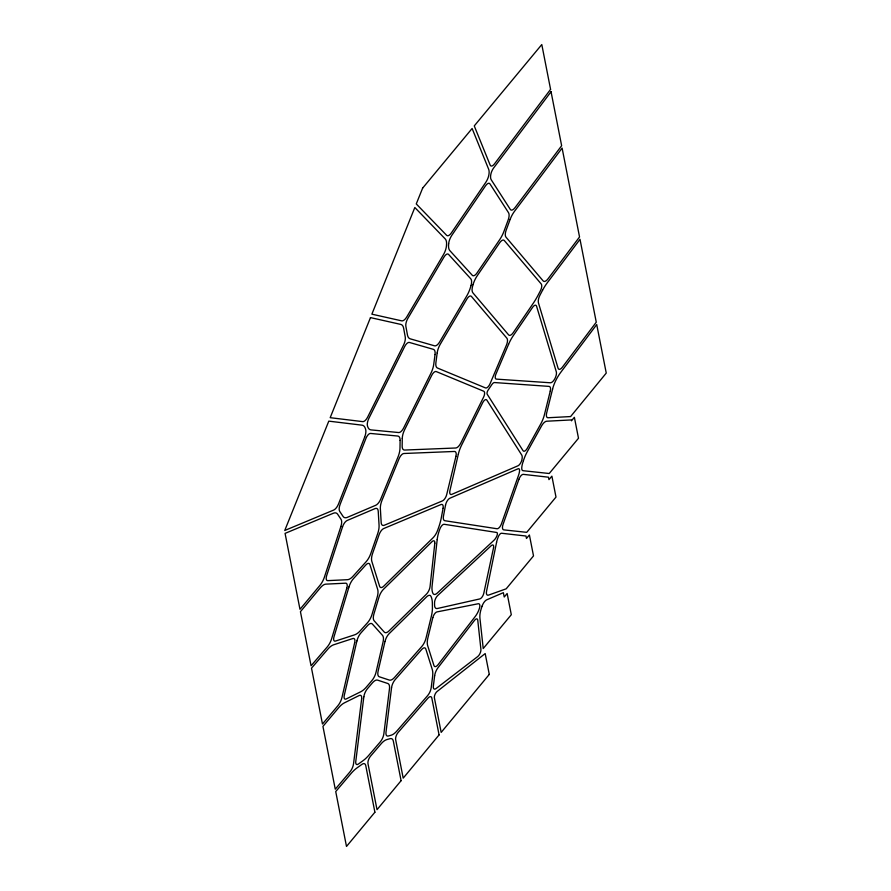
<?xml version="1.0" encoding="UTF-8"?>
<svg xmlns="http://www.w3.org/2000/svg" width="891" height="891" viewBox="0 0 891 891"><rect width="100%" height="100%" fill="white"/><g stroke="black" fill="none" stroke-linecap="round" stroke-linejoin="round"><path stroke-width="1.34" d="M400.115 440.377L399.981 448.318A14.434 6.348 -65.4 0 1 397.943 457.139L380.747 499.027A7.819 3.441 -65.4 0 1 375.768 505.264L347.323 517.37A13.955 6.137 -65.4 0 1 343.057 516.412L339.738 511.434A8.086 3.564 -65.4 0 1 340.195 504.206L365.945 438.372A5.725 2.517 -65.4 0 1 370.533 433.449L397.754 436.044A10.447 4.6 -65.4 0 1 400.115 440.377M402.275 438.361L402.153 446.035A9.667 4.255 -65.4 0 0 404.648 450.055L455.78 447.995A7.317 3.219 -65.4 0 0 460.814 443.016L483.546 397.252A5.19 2.283 -65.4 0 0 483.757 391.238L436.211 371.558A5.814 2.562 -65.4 0 0 431.69 375.412L404.692 429.585A11.527 5.068 -65.4 0 0 402.275 438.361M446.536 245.003L446.458 245.871A10.848 4.778 -65.4 0 1 443.44 254.681L406.831 316.817A7.551 3.319 -65.4 0 1 401.752 320.86L371.87 314.167L414.827 207.514L445.244 238.955A13.777 6.059 -65.4 0 1 446.536 245.003M448.641 243.811L448.585 244.513A14.078 6.192 -65.4 0 0 449.844 250.616L472.353 275.341A6.605 2.907 -65.4 0 0 477.03 272.947L499.573 239.835A18.689 8.219 -65.4 0 0 504.083 231.025L508.16 219.988A8.52 3.753 -65.4 0 0 508.538 212.726L489.961 183.869A6.092 2.684 -65.4 0 0 485.495 185.863L451.882 235.235A9.278 4.087 -65.4 0 0 448.641 243.811M434.819 543.198L430.075 586.49A6.783 2.985 -65.4 0 1 426.41 594.186L389.022 630.917A9.266 4.076 -65.4 0 1 384.255 632.075L374.131 620.771A8.977 3.954 -65.4 0 1 373.93 613.955L378.965 597.193A9.523 4.188 -65.4 0 1 383.509 589.252L432.035 541.65A4.655 2.049 -65.4 0 1 434.819 543.198M437.191 539.59L432.09 586.089A18.176 7.997 -65.4 0 0 432.759 592.983L432.915 593.328A7.986 3.519 -65.4 0 0 437.225 593.128L493.97 540.28A6.95 3.063 -65.4 0 0 496.9 535.859L497.167 535.101A3.241 1.426 -65.4 0 0 496.688 532.473L444.208 524.287A5.201 2.294 -65.4 0 0 439.82 529.143L439.319 530.568A22.921 10.091 -65.4 0 0 437.191 539.59M361.668 698.678L353.538 763.787A7.974 3.508 -65.4 0 1 349.896 771.962L335.261 789.203L322.943 726.388L338.68 707.699A19.691 8.665 -65.4 0 1 344.427 702.843L359.207 695.503A6.259 2.762 -65.4 0 1 361.668 698.678M363.84 696.818L355.754 761.605A5.424 2.383 -65.4 0 0 358.371 764.055L363.116 760.636A29.982 13.187 -65.4 0 0 368.907 755.167L380.212 741.969A7.919 3.486 -65.4 0 0 383.854 733.805L389.478 688.732A9.768 4.299 -65.4 0 0 387.808 683.497L377.595 680.134A10.313 4.544 -65.4 0 0 372.36 682.929L367.482 688.654A7.952 3.497 -65.4 0 0 363.84 696.818M391.561 687.64L385.992 732.213A7.128 3.141 -65.4 0 0 388.264 736.022L391.182 735.198A16.083 7.072 -65.4 0 0 396.829 731.043L427.569 695.693A7.819 3.441 -65.4 0 0 431.222 687.574L432.592 676.57A20.293 8.932 -65.4 0 0 432.224 669.33L425.82 649.027A6.393 2.818 -65.4 0 0 421.688 649.494L395.225 679.555A7.741 3.408 -65.4 0 0 391.561 687.64M434.652 675.701L433.338 686.148A5.502 2.417 -65.4 0 0 436.111 688.531L477.743 656.544A4.978 2.194 -65.4 0 0 480.917 649.372L477.754 620.158A4.355 1.916 -65.4 0 0 474.558 620.325L438.027 667.682A8.309 3.653 -65.4 0 0 434.652 675.701M435.042 354.529L433.728 364.374A14.668 6.449 -65.4 0 1 430.821 373.452L403.69 427.903A6.872 3.029 -65.4 0 1 398.745 432.547L371.079 429.908A16.896 7.44 -65.4 0 1 367.76 426.811L367.515 426.076A7.885 3.475 -65.4 0 1 368.93 418.235L404.581 346.699A6.36 2.796 -65.4 0 1 409.392 342.445L433.371 349.339A9.433 4.154 -65.4 0 1 435.042 354.529M437.191 352.892L435.899 362.615A9.979 4.388 -65.4 0 0 437.459 368.028L485.55 387.941A5.424 2.383 -65.4 0 0 490.083 383.665L506.444 345.118A7.083 3.119 -65.4 0 0 506.879 338.201L471.372 296.369A5.747 2.528 -65.4 0 0 466.884 299.053L440.399 343.982A11.806 5.19 -65.4 0 0 437.191 352.892M443.072 508.293L441.29 517.838A32.599 14.345 -65.4 0 1 438.795 527.015L437.759 529.956A10.647 4.689 -65.4 0 1 432.981 537.863L383.709 586.222A7.106 3.13 -65.4 0 1 379.588 586.233L371.814 561.341A10.926 4.8 -65.4 0 1 372.583 553.456L379.087 534.723A6.749 2.974 -65.4 0 1 383.698 528.552L440.934 504.562A6.114 2.684 -65.4 0 1 443.072 508.293M445.533 505.108L443.473 516.101A7.262 3.196 -65.4 0 0 444.854 520.723L497.033 528.753A5.223 2.294 -65.4 0 0 501.421 523.897L518.551 475.271A10.135 4.455 -65.4 0 0 519.564 470.515A4.065 1.793 -65.4 0 0 518.027 468.8L449.91 498.203A5.814 2.562 -65.4 0 0 445.533 505.108M496.554 542.407L486.553 591.234A6.025 2.651 -65.4 0 0 488.491 595.121L506.188 588.817L533.509 555.906L529.399 534.956L526.47 538.487L525.991 536.026L501.588 533.252A4.032 1.771 -65.4 0 0 498.715 535.892L498.437 536.471A15.236 6.705 -65.4 0 0 496.554 542.407M493.547 547.72L483.813 593.183A4.934 2.172 -65.4 0 1 479.804 598.93L437.358 608.508A8.999 3.965 -65.4 0 1 434.563 605.089L434.541 602.75A5.591 2.461 -65.4 0 1 437.726 595.511L491.286 545.626A4.11 1.804 -65.4 0 1 493.547 547.72M458.319 454.198L449.922 490.618A5.524 2.428 -65.4 0 0 451.804 494.36L517.972 465.793A5.257 2.317 -65.4 0 0 521.625 460.714A7.54 3.319 -65.4 0 0 521.725 455.023L486.787 400.026A4.689 2.06 -65.4 0 0 482.666 402.732L461.627 445.077A19.535 8.598 -65.4 0 0 458.319 454.198M354.707 642.567L341.977 697.408A9.779 4.299 -65.4 0 1 337.845 705.783L322.475 724.027L311.516 668.161L327.843 649.149A16.528 7.273 -65.4 0 1 333.512 644.839L352.936 638.502A5.858 2.573 -65.4 0 1 354.707 642.567M356.912 640.93L344.26 695.437A5.301 2.328 -65.4 0 0 346.176 698.978L360.721 691.772A20.103 8.843 -65.4 0 0 366.468 686.95L371.903 680.568A9.667 4.255 -65.4 0 0 376.035 672.226L383.063 641.977A10.347 4.555 -65.4 0 0 382.495 635.339L372.349 624.012A8.398 3.698 -65.4 0 0 367.582 625.538L361.089 632.733A9.166 4.032 -65.4 0 0 356.912 640.93M385.001 641.475L378.107 671.146A8.019 3.531 -65.4 0 0 379.243 676.759L389.345 680.089A10.647 4.689 -65.4 0 0 394.579 677.394L421.777 646.51A9.612 4.232 -65.4 0 0 425.987 638.234L431.333 616.327A24.67 10.859 -65.4 0 0 432.413 607.84L432.358 603.252A26.674 11.739 -65.4 0 0 431.188 596.847L430.999 596.424A7.696 3.386 -65.4 0 0 426.666 596.781L389.233 633.568A8.32 3.664 -65.4 0 0 385.001 641.475M455.936 456.326L446.703 494.561A5.747 2.528 -65.4 0 1 442.459 500.887L384.322 525.245A8.42 3.709 -65.4 0 1 381.181 522.594L380.357 508.65A12.597 5.546 -65.4 0 1 382.116 500.04L399.09 458.709A6.293 2.773 -65.4 0 1 403.846 453.497L454.488 451.459A6.705 2.951 -65.4 0 1 455.936 456.326M432.826 617.63L427.88 637.923A14.167 6.237 -65.4 0 0 427.647 645.574L433.962 665.566A5.758 2.539 -65.4 0 0 438.049 664.697L475.293 616.405A12.129 5.335 -65.4 0 0 479.481 608.163A5.346 2.35 -65.4 0 0 478.255 603.742L436.958 611.917A5.101 2.25 -65.4 0 0 432.826 617.63M550.259 391.116L544.39 414.816A17.386 7.651 -65.4 0 1 540.748 423.971L527.249 448.329A4.978 2.194 -65.4 0 1 523.095 450.757L487.21 394.245A3.119 1.37 -65.4 0 1 488.09 390.147L491.821 384.622A4.778 2.105 -65.4 0 1 494.561 382.551L549.068 386.393A6.404 2.818 -65.4 0 1 550.259 391.116M552.587 389.066L546.651 412.99A6.449 2.84 -65.4 0 0 548.043 417.745L570.608 416.565L606.248 373.084L596.725 324.558L560.862 372.193A25.015 11.004 -65.4 0 0 556.485 379.154L556.118 379.856A19.134 8.42 -65.4 0 0 552.587 389.066M471.016 285.543L470.571 287.08A18.065 7.952 -65.4 0 1 466.628 296.168L439.664 341.921A7.351 3.241 -65.4 0 1 434.641 345.842L410.272 338.847A16.005 7.05 -65.4 0 1 407.443 334.905L405.862 326.306A7.596 3.341 -65.4 0 1 407.922 318.265L443.963 257.109A5.836 2.573 -65.4 0 1 448.496 254.336L470.749 278.76A9.133 4.021 -65.4 0 1 471.016 285.543M473.076 284.585L472.675 285.978A9.311 4.099 -65.4 0 0 472.898 292.827L508.627 334.916A6.515 2.862 -65.4 0 0 513.261 332.61L533.03 303.619A41.097 18.087 -65.4 0 0 538.075 295.222L540.358 290.878A6.014 2.64 -65.4 0 0 541.227 283.973L504.273 240.492A6.504 2.862 -65.4 0 0 499.651 242.809L477.242 275.72A14.401 6.337 -65.4 0 0 473.076 284.585M346.822 588.171L331.675 638.624A11.149 4.901 -65.4 0 1 327.22 646.977L311.059 665.8L300.434 611.672L320.348 587.804A12.519 5.513 -65.4 0 1 325.839 584.14L345.686 583.182A6.025 2.651 -65.4 0 1 346.822 588.171M349.016 586.835L333.991 636.853A5.223 2.294 -65.4 0 0 335.406 641.097L354.685 634.815A17.787 7.83 -65.4 0 0 360.354 630.661L367.471 622.776A10.603 4.667 -65.4 0 0 371.97 614.545L377.16 597.26A12.24 5.391 -65.4 0 0 377.684 589.463L369.921 564.604A6.504 2.862 -65.4 0 0 365.8 564.983L353.504 578.604A10.603 4.667 -65.4 0 0 349.016 586.835M523.407 460.725L522.772 462.719A12.975 5.714 -65.4 0 0 521.747 467.964A6.059 2.662 -65.4 0 0 523.095 470.704L549.224 473.511L578.493 438.249L574.372 417.3L571.454 420.83L571.276 419.928L546.706 421.22A8.13 3.575 -65.4 0 0 541.516 426.009L527.361 451.559A22.576 9.935 -65.4 0 0 523.407 460.725M340.897 526.458L324.435 577.045A12.229 5.379 -65.4 0 1 319.88 585.454L299.977 609.31L285.075 533.386L333.379 513.238A14.067 6.192 -65.4 0 1 337.644 514.23L341.019 519.297A9.233 4.065 -65.4 0 1 340.897 526.458M342.545 526.826L326.674 575.597A5.769 2.539 -65.4 0 0 327.688 580.642L347.523 579.685A13.721 6.037 -65.4 0 0 353.025 576.254L366.056 561.809A11.861 5.212 -65.4 0 0 370.756 553.612L377.617 533.865A15.047 6.616 -65.4 0 0 379.065 525.3L378.23 511.234A8.387 3.687 -65.4 0 0 375.089 508.594L347.178 520.478A6.671 2.94 -65.4 0 0 342.545 526.826M482.087 606.158L481.307 608.508A16.394 7.217 -65.4 0 0 479.915 618.042L483.223 648.548L511.3 614.712L507.146 593.495L504.217 597.026L503.359 592.682L486.753 599.799A6.772 2.985 -65.4 0 0 482.087 606.158M518.907 479.302L503.047 524.431A5.914 2.606 -65.4 0 0 503.783 529.878L526.737 532.339L555.995 497.078L551.885 476.128L548.956 479.659L548.477 477.197L523.318 474.357A5.301 2.328 -65.4 0 0 518.907 479.302M510.153 219.386L506.166 230.179A7.919 3.486 -65.4 0 0 505.977 237.151L543.176 280.943A7.262 3.196 -65.4 0 0 547.987 278.872L579.54 236.961L562.11 148.095L514.53 211.278A14.947 6.582 -65.4 0 0 510.153 219.386M364.653 437.136L338.569 503.827A7.484 3.297 -65.4 0 1 333.668 510.075L284.752 530.479L328.79 421.142L362.002 425.163A17.263 7.596 -65.4 0 1 365.288 428.315L365.6 429.262A9.745 4.288 -65.4 0 1 364.653 437.136M370.478 317.608L330.182 417.69L362.76 421.632A6.805 2.996 -65.4 0 0 367.693 417.033L403.5 345.185A8.888 3.909 -65.4 0 0 405.249 336.976L403.634 328.222A15.336 6.749 -65.4 0 0 400.761 324.402L370.478 317.608M422.635 188.112L416.264 203.928L446.669 235.358A6.705 2.951 -65.4 0 0 451.381 232.896L485.762 182.388A9.311 4.099 -65.4 0 0 488.814 175.182A12.106 5.335 -65.4 0 0 488.647 169.212L472.119 128.482L422.635 188.112M508.538 344.394L495.931 374.109A4.778 2.105 -65.4 0 0 496.32 379.12L550.337 382.774A6.616 2.907 -65.4 0 0 554.837 378.742A6.616 2.907 -65.4 0 0 556.307 371.803L536.56 306.192A5.157 2.272 -65.4 0 0 532.562 307.384L513.261 335.684A23.199 10.213 -65.4 0 0 508.538 344.394M542.519 290.321L540.035 295.044A7.663 3.375 -65.4 0 0 538.454 302.907L558.089 368.239A5.814 2.562 -65.4 0 0 562.299 367.292L596.268 322.197L580.008 239.323L547.185 282.926A26.986 11.873 -65.4 0 0 542.519 290.321M550.582 89.367L494.449 163.922A6.025 2.651 -65.4 0 1 490.173 165.125L474.257 125.909L541.795 44.55L550.582 89.367M551.05 91.728L493.737 167.842A7.663 3.375 -65.4 0 0 490.896 174.035A9.801 4.31 -65.4 0 0 491.231 179.782L510.32 209.441A6.85 3.018 -65.4 0 0 514.987 207.692L561.642 145.723L551.05 91.728M374.899 812.224L346.499 846.45L335.729 791.553L351.032 773.533A29.358 12.919 -65.4 0 1 356.823 768.042L361.958 764.344A7.885 3.475 -65.4 0 1 365.744 765.536L374.899 812.224M401.095 780.683L377.016 809.685L367.972 763.62A5.602 2.461 -65.4 0 1 370.533 756.181L381.114 743.807A15.737 6.928 -65.4 0 1 386.761 739.608L390.013 738.684A10.592 4.655 -65.4 0 1 393.343 741.178L401.095 780.683M439.074 734.919L403.2 778.144L395.649 739.641A5.402 2.372 -65.4 0 1 398.143 732.424L427.892 698.21A5.914 2.606 -65.4 0 1 431.823 698.076L439.074 734.919M489.282 674.431L441.168 732.402L434.396 697.887A4.277 1.882 -65.4 0 1 437.047 691.527L485.183 653.56L489.282 674.431"/></g></svg>
